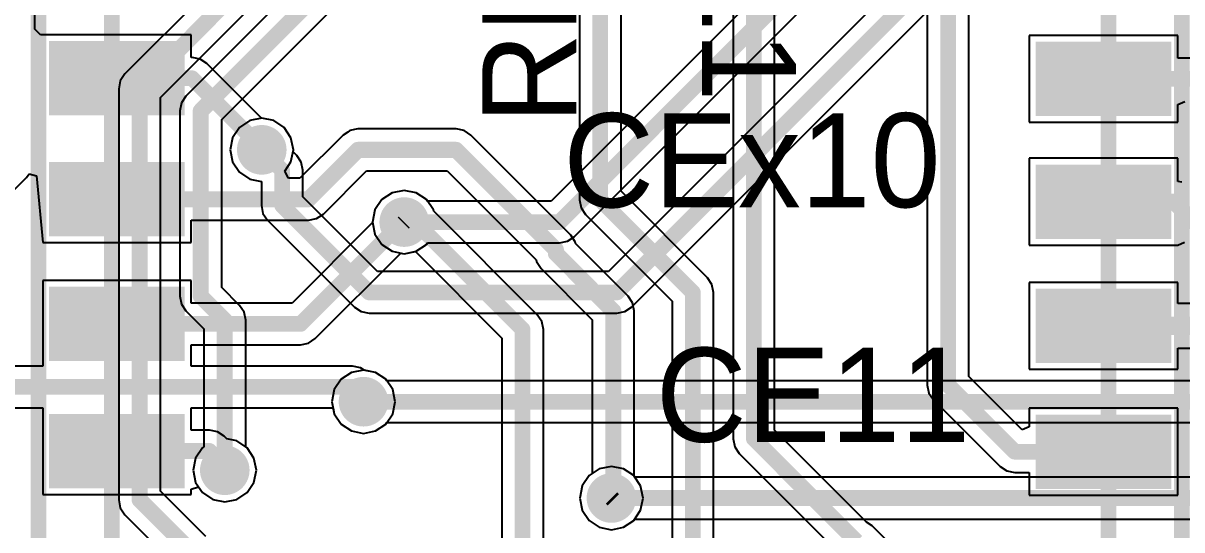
# Model space of a CAD drawing. Extents: x 60 to 151, y 116 to 276.
# Drawn here: x 84.67 to 103.46, y 129.86 to 138.07 of the extents above; entities that cross this region are included whole.
import ezdxf

# ---------------------------------------------------------------- set-up
doc = ezdxf.new("R2010")
doc.units = 0
doc.header["$MEASUREMENT"] = 0
doc.layers.get('0').update_dxf_attribs({"linetype": 'CONTINUOUS'})
for name, color, linetype in [('BOTTOMLAYER', 5, 'CONTINUOUS'), ('BOTTOMSOLDER', 6, 'CONTINUOUS'), ('MECHANICAL13', 56, 'CONTINUOUS'), ('MECHANICAL15', 56, 'CONTINUOUS'), ('MULTILAYER', 9, 'CONTINUOUS'), ('TOPLAYER', 1, 'CONTINUOUS'), ('TOPOVERLAY', 2, 'CONTINUOUS'), ('TOPPASTE', 8, 'CONTINUOUS'), ('TOPSOLDER', 216, 'CONTINUOUS'), ('VIAHOLELAYER', 16, 'CONTINUOUS')]:
    doc.layers.add(name, color=color, linetype=linetype)

# ---------------------------------------------------------------- blocks, each defined once
blk = doc.blocks.new('ESP_12_4')
at = {"layer": 'MECHANICAL13', "const_width": 0.254}
for points in [[(-0.083, 8.371), (-0.083, -15.568)], [(16.084, 8.371), (16.084, -15.568)]]:
    blk.add_lwpolyline(points, dxfattribs=at)
at = {"layer": 'MECHANICAL15', "const_width": 0.254}
for points in [[(-1.27, 8.371), (-1.27, -15.568)], [(17.272, 8.371), (17.272, -15.568)]]:
    blk.add_lwpolyline(points, dxfattribs=at)
at = {"layer": 'TOPLAYER'}
for points in [[(-1, -6.44), (1, -6.44), (-1, -5.44), (1, -5.44)], [(15, -6.45), (17, -6.45), (15, -5.45), (17, -5.45)], [(-1, -8.48), (1, -8.48), (-1, -7.48), (1, -7.48)], [(15, -8.51), (17, -8.51), (15, -7.51), (17, -7.51)], [(-1, -10.49), (1, -10.49), (-1, -9.49), (1, -9.49)], [(15, -10.53), (17, -10.53), (15, -9.53), (17, -9.53)], [(-1, -12.48), (1, -12.48), (-1, -11.48), (1, -11.48)], [(15, -12.49), (17, -12.49), (15, -11.49), (17, -11.49)]]:
    blk.add_solid(points, dxfattribs=at)
at = {"layer": 'TOPPASTE'}
for points in [[(-1, -6.44), (1, -6.44), (-1, -5.44), (1, -5.44)], [(15, -6.45), (17, -6.45), (15, -5.45), (17, -5.45)], [(-1, -8.48), (1, -8.48), (-1, -7.48), (1, -7.48)], [(15, -8.51), (17, -8.51), (15, -7.51), (17, -7.51)], [(-1, -10.49), (1, -10.49), (-1, -9.49), (1, -9.49)], [(15, -10.53), (17, -10.53), (15, -9.53), (17, -9.53)], [(-1, -12.48), (1, -12.48), (-1, -11.48), (1, -11.48)], [(15, -12.49), (17, -12.49), (15, -11.49), (17, -11.49)]]:
    blk.add_solid(points, dxfattribs=at)
at = {"layer": 'TOPSOLDER'}
for points in [[(-1.102, -6.542), (1.102, -6.542), (-1.102, -5.338), (1.102, -5.338)], [(14.898, -6.552), (17.102, -6.552), (14.898, -5.348), (17.102, -5.348)], [(-1.102, -8.582), (1.102, -8.582), (-1.102, -7.378), (1.102, -7.378)], [(14.898, -8.612), (17.102, -8.612), (14.898, -7.408), (17.102, -7.408)], [(-1.102, -10.592), (1.102, -10.592), (-1.102, -9.388), (1.102, -9.388)], [(14.898, -10.632), (17.102, -10.632), (14.898, -9.428), (17.102, -9.428)], [(-1.102, -12.582), (1.102, -12.582), (-1.102, -11.378), (1.102, -11.378)], [(14.898, -12.592), (17.102, -12.592), (14.898, -11.388), (17.102, -11.388)]]:
    blk.add_solid(points, dxfattribs=at)

msp = doc.modelspace()

# ---------------------------------------------------------------- linework, layer by layer
at = {"layer": 'BOTTOMLAYER'}
for p, q in [((93.422, 144.347), (86.322, 137.246)), ((86.902, 136.865), (94.002, 143.966)), ((94.292, 143.867), (87.312, 136.886)), ((87.892, 136.505), (94.872, 143.486)), ((102.105, 141.985), (94.163, 134.043)), ((94.54, 133.468), (102.581, 141.509)), ((97.455, 139.405), (93.233, 135.183)), ((93.61, 134.608), (97.931, 138.929)), ((86.322, 137.246), (86.248, 137.136)), ((86.248, 137.136), (86.222, 137.006)), ((86.222, 137.006), (86.222, 130.346)), ((86.902, 130.487), (86.902, 136.865)), ((87.312, 136.886), (87.238, 136.776)), ((87.238, 136.776), (87.212, 136.646)), ((87.212, 136.646), (87.212, 133.646)), ((87.892, 133.787), (87.892, 136.505)), ((88.346, 136.49), (88.179, 136.379)), ((88.542, 136.529), (88.346, 136.49)), ((88.738, 136.49), (88.542, 136.529)), ((88.905, 136.379), (88.738, 136.49)), ((88.179, 136.379), (88.068, 136.212)), ((89.016, 136.212), (88.905, 136.379)), ((88.068, 136.212), (88.029, 136.016)), ((89.055, 136.016), (89.016, 136.212)), ((88.029, 136.016), (88.068, 135.82)), ((89.049, 135.985), (89.055, 136.016)), ((89.11, 135.924), (89.049, 135.985)), ((89.183, 135.815), (89.11, 135.924)), ((88.068, 135.82), (88.179, 135.653)), ((89.209, 135.686), (89.183, 135.815)), ((89.209, 135.255), (89.209, 135.686)), ((88.179, 135.653), (88.346, 135.542)), ((88.346, 135.542), (88.535, 135.504)), ((88.535, 135.504), (88.535, 135.116)), ((90.656, 135.32), (90.489, 135.209)), ((90.852, 135.359), (90.656, 135.32)), ((91.048, 135.32), (90.852, 135.359)), ((91.215, 135.209), (91.048, 135.32)), ((88.535, 135.116), (88.561, 134.987)), ((90.421, 134.043), (89.209, 135.255)), ((90.489, 135.209), (90.378, 135.042)), ((91.232, 135.183), (91.215, 135.209)), ((93.233, 135.183), (91.232, 135.183)), ((88.561, 134.987), (88.634, 134.878)), ((90.378, 135.042), (90.339, 134.846)), ((88.634, 134.878), (88.634, 134.878)), ((88.634, 134.878), (88.634, 134.878)), ((88.634, 134.878), (90.044, 133.468)), ((90.339, 134.846), (90.378, 134.65)), ((90.378, 134.65), (90.489, 134.483)), ((93.372, 134.509), (93.501, 134.535)), ((93.501, 134.535), (93.61, 134.608)), ((93.61, 134.608), (93.61, 134.608)), ((93.61, 134.608), (93.61, 134.608)), ((90.489, 134.483), (90.656, 134.372)), ((90.656, 134.372), (90.852, 134.333)), ((90.852, 134.333), (91.048, 134.372)), ((91.048, 134.372), (91.215, 134.483)), ((91.215, 134.483), (91.232, 134.509)), ((91.232, 134.509), (93.372, 134.509)), ((94.163, 134.043), (90.421, 134.043)), ((88.182, 133.496), (87.892, 133.787)), ((87.212, 133.646), (87.212, 133.646)), ((87.212, 133.646), (87.212, 133.646)), ((87.212, 133.646), (87.238, 133.516)), ((87.238, 133.516), (87.312, 133.406)), ((87.312, 133.406), (87.602, 133.115)), ((88.256, 133.386), (88.182, 133.496)), ((90.044, 133.468), (90.153, 133.395)), ((94.431, 133.395), (94.54, 133.468)), ((94.54, 133.468), (94.54, 133.468)), ((94.54, 133.468), (94.54, 133.468)), ((88.282, 133.256), (88.256, 133.386)), ((88.282, 131.204), (88.282, 133.256)), ((90.153, 133.395), (90.282, 133.369)), ((90.282, 133.369), (94.302, 133.369)), ((94.302, 133.369), (94.431, 133.395)), ((87.602, 133.115), (87.602, 131.204)), ((89.829, 132.299), (89.718, 132.132)), ((89.996, 132.41), (89.829, 132.299)), ((90.192, 132.449), (89.996, 132.41)), ((90.388, 132.41), (90.192, 132.449)), ((90.555, 132.299), (90.388, 132.41)), ((90.572, 132.273), (90.555, 132.299)), ((89.718, 132.132), (89.679, 131.936)), ((103.902, 132.273), (90.572, 132.273)), ((89.679, 131.936), (89.718, 131.74)), ((89.718, 131.74), (89.829, 131.573)), ((89.829, 131.573), (89.996, 131.462)), ((90.388, 131.462), (90.555, 131.573)), ((90.555, 131.573), (90.572, 131.599)), ((90.572, 131.599), (103.763, 131.599)), ((89.996, 131.462), (90.192, 131.423)), ((90.192, 131.423), (90.388, 131.462)), ((87.579, 131.189), (87.468, 131.022)), ((87.602, 131.204), (87.579, 131.189)), ((88.305, 131.189), (88.282, 131.204)), ((88.416, 131.022), (88.305, 131.189)), ((87.468, 131.022), (87.429, 130.826)), ((88.455, 130.826), (88.416, 131.022)), ((87.429, 130.826), (87.468, 130.63)), ((88.416, 130.63), (88.455, 130.826)), ((94.016, 130.85), (93.849, 130.739)), ((94.212, 130.889), (94.016, 130.85)), ((94.408, 130.85), (94.212, 130.889)), ((94.575, 130.739), (94.408, 130.85)), ((87.468, 130.63), (87.579, 130.463)), ((88.305, 130.463), (88.416, 130.63)), ((93.849, 130.739), (93.738, 130.572)), ((94.59, 130.716), (94.575, 130.739)), ((110.421, 130.716), (94.59, 130.716)), ((87.633, 129.755), (86.902, 130.487)), ((87.579, 130.463), (87.746, 130.352)), ((88.138, 130.352), (88.305, 130.463)), ((93.738, 130.572), (93.699, 130.376)), ((86.222, 130.346), (86.222, 130.346)), ((86.222, 130.346), (86.222, 130.346)), ((86.222, 130.346), (86.248, 130.216)), ((86.248, 130.216), (86.322, 130.106)), ((87.746, 130.352), (87.942, 130.313)), ((87.942, 130.313), (88.138, 130.352)), ((93.699, 130.376), (93.738, 130.18)), ((86.322, 130.106), (87.372, 129.056)), ((93.738, 130.18), (93.849, 130.013)), ((94.575, 130.013), (94.59, 130.036)), ((94.59, 130.036), (110.562, 130.036)), ((93.849, 130.013), (94.016, 129.902)), ((94.016, 129.902), (94.212, 129.863)), ((94.212, 129.863), (94.408, 129.902)), ((94.408, 129.902), (94.575, 130.013))]:
    msp.add_line(p, q, dxfattribs=at)
for points, const_width in [([(86.562, 137.006), (93.762, 144.206)], 0.26), ([(87.552, 136.646), (94.632, 143.726)], 0.26), ([(94.302, 133.706), (102.612, 142.016)], 0.254), ([(93.372, 134.846), (97.962, 139.436)], 0.254), ([(86.562, 130.346), (86.562, 137.006)], 0.26), ([(87.552, 133.646), (87.552, 136.646)], 0.26), ([(88.542, 136.016), (88.872, 135.686)], 0.254), ([(88.872, 135.116), (88.872, 135.686)], 0.254), ([(88.872, 135.116), (90.282, 133.706)], 0.254), ([(90.852, 134.846), (93.372, 134.846)], 0.254), ([(90.282, 133.706), (94.302, 133.706)], 0.254), ([(87.552, 133.646), (87.942, 133.256)], 0.26), ([(87.942, 130.826), (87.942, 133.256)], 0.26), ([(90.192, 131.936), (103.902, 131.936)], 0.254), ([(86.562, 130.346), (87.612, 129.296)], 0.26), ([(94.212, 130.376), (110.562, 130.376)], 0.26)]:
    msp.add_lwpolyline(points, dxfattribs=dict(at, const_width=const_width))
for points, const_width in [([(86.497, 137.006, 1), (86.627, 137.006, 1)], 0.13), ([(86.497, 137.006, 1), (86.627, 137.006, 1)], 0.13), ([(87.487, 136.646, 1), (87.617, 136.646, 1)], 0.13), ([(87.487, 136.646, 1), (87.617, 136.646, 1)], 0.13), ([(88.392, 136.016, 1), (88.692, 136.016, 1)], 0.3), ([(88.478, 136.016, 1), (88.605, 136.016, 1)], 0.127), ([(88.808, 135.686, 1), (88.935, 135.686, 1)], 0.127), ([(88.808, 135.686, 1), (88.935, 135.686, 1)], 0.127), ([(88.808, 135.116, 1), (88.935, 135.116, 1)], 0.127), ([(88.808, 135.116, 1), (88.935, 135.116, 1)], 0.127), ([(90.702, 134.846, 1), (91.002, 134.846, 1)], 0.3), ([(90.789, 134.846, 1), (90.916, 134.846, 1)], 0.127), ([(93.309, 134.846, 1), (93.436, 134.846, 1)], 0.127), ([(93.309, 134.846, 1), (93.436, 134.846, 1)], 0.127), ([(90.219, 133.706, 1), (90.346, 133.706, 1)], 0.127), ([(90.219, 133.706, 1), (90.346, 133.706, 1)], 0.127), ([(94.239, 133.706, 1), (94.366, 133.706, 1)], 0.127), ([(94.239, 133.706, 1), (94.366, 133.706, 1)], 0.127), ([(87.487, 133.646, 1), (87.617, 133.646, 1)], 0.13), ([(87.487, 133.646, 1), (87.617, 133.646, 1)], 0.13), ([(87.877, 133.256, 1), (88.007, 133.256, 1)], 0.13), ([(87.877, 133.256, 1), (88.007, 133.256, 1)], 0.13), ([(90.042, 131.936, 1), (90.342, 131.936, 1)], 0.3), ([(90.128, 131.936, 1), (90.255, 131.936, 1)], 0.127), ([(87.792, 130.826, 1), (88.092, 130.826, 1)], 0.3), ([(87.877, 130.826, 1), (88.007, 130.826, 1)], 0.13), ([(94.062, 130.376, 1), (94.362, 130.376, 1)], 0.3), ([(86.497, 130.346, 1), (86.627, 130.346, 1)], 0.13), ([(86.497, 130.346, 1), (86.627, 130.346, 1)], 0.13), ([(94.147, 130.376, 1), (94.277, 130.376, 1)], 0.13)]:
    msp.add_lwpolyline(points, format="xyb", close=True, dxfattribs=dict(at, const_width=const_width))
at = {"layer": 'BOTTOMSOLDER', "const_width": 0.402}
for points in [[(88.341, 136.016, 1), (88.743, 136.016, 1)], [(90.651, 134.846, 1), (91.053, 134.846, 1)], [(89.991, 131.936, 1), (90.393, 131.936, 1)], [(87.741, 130.826, 1), (88.143, 130.826, 1)], [(94.011, 130.376, 1), (94.413, 130.376, 1)]]:
    msp.add_lwpolyline(points, format="xyb", close=True, dxfattribs=at)
at = {"layer": 'MULTILAYER', "const_width": 0.3}
for points in [[(88.392, 136.016, 1), (88.692, 136.016, 1)], [(90.702, 134.846, 1), (91.002, 134.846, 1)], [(90.042, 131.936, 1), (90.342, 131.936, 1)], [(87.792, 130.826, 1), (88.092, 130.826, 1)], [(94.062, 130.376, 1), (94.362, 130.376, 1)]]:
    msp.add_lwpolyline(points, format="xyb", close=True, dxfattribs=at)
at = {"layer": 'TOPLAYER'}
for p, q in [((93.695, 143.302), (93.695, 135.206)), ((94.369, 135.345), (94.369, 143.302)), ((96.185, 143.205), (96.185, 131.336)), ((96.859, 131.475), (96.859, 143.205)), ((99.335, 140.796), (99.335, 132.206)), ((100.009, 132.345), (100.009, 140.796)), ((84.864, 137.969), (84.864, 138.225)), ((84.954, 137.879), (84.864, 137.969)), ((84.989, 137.879), (84.954, 137.879)), ((87.395, 137.879), (84.989, 137.879)), ((84.989, 137.879), (84.989, 137.879)), ((87.395, 137.513), (87.395, 137.879)), ((103.395, 137.869), (100.989, 137.869)), ((100.989, 137.869), (100.989, 136.463)), ((103.395, 137.503), (103.395, 137.869)), ((87.412, 137.513), (87.395, 137.513)), ((87.541, 137.487), (87.412, 137.513)), ((87.65, 137.414), (87.541, 137.487)), ((88.536, 136.528), (87.65, 137.414)), ((103.622, 137.503), (103.395, 137.503)), ((103.395, 136.751), (103.513, 136.799)), ((103.395, 136.463), (103.395, 136.751)), ((88.542, 136.529), (88.536, 136.528)), ((88.738, 136.49), (88.542, 136.529)), ((88.905, 136.379), (88.738, 136.49)), ((100.989, 136.463), (103.395, 136.463)), ((89.016, 136.212), (88.905, 136.379)), ((89.862, 136.256), (89.161, 135.556)), ((89.935, 136.305), (89.862, 136.256)), ((89.972, 136.33), (89.935, 136.305)), ((90.102, 136.356), (89.972, 136.33)), ((91.692, 136.356), (90.102, 136.356)), ((91.822, 136.33), (91.692, 136.356)), ((91.932, 136.256), (91.822, 136.33)), ((93.552, 134.636), (91.932, 136.256)), ((89.055, 136.016), (89.016, 136.212)), ((89.016, 135.82), (89.055, 136.016)), ((103.395, 135.879), (100.989, 135.879)), ((100.989, 135.879), (100.989, 134.473)), ((103.395, 135.503), (103.395, 135.879)), ((88.914, 135.668), (89.016, 135.82)), ((88.974, 135.556), (88.914, 135.668)), ((89.542, 134.976), (90.243, 135.676)), ((90.243, 135.676), (91.551, 135.676)), ((91.551, 135.676), (92.992, 134.235)), ((83.272, 134.113), (84.729, 135.569)), ((84.729, 135.569), (84.768, 135.628)), ((84.729, 135.569), (84.729, 135.569)), ((84.768, 135.628), (84.891, 135.597)), ((84.891, 135.597), (84.989, 134.513)), ((89.161, 135.556), (88.974, 135.556)), ((103.462, 135.49), (103.395, 135.503)), ((90.656, 135.32), (90.489, 135.209)), ((90.852, 135.359), (90.656, 135.32)), ((91.048, 135.32), (90.852, 135.359)), ((91.215, 135.209), (91.048, 135.32)), ((95.77, 133.944), (94.369, 135.345)), ((90.489, 135.209), (90.378, 135.042)), ((91.326, 135.042), (91.215, 135.209)), ((93.695, 135.206), (93.721, 135.077)), ((89.432, 134.902), (89.542, 134.976)), ((90.378, 135.042), (90.339, 134.846)), ((91.33, 135.025), (91.326, 135.042)), ((93.01, 133.344), (91.33, 135.025)), ((93.721, 135.077), (93.794, 134.968)), ((93.794, 134.968), (93.794, 134.968)), ((93.794, 134.968), (93.794, 134.968)), ((93.794, 134.968), (95.195, 133.567)), ((87.395, 134.513), (87.395, 134.876)), ((87.395, 134.876), (89.302, 134.876)), ((90.34, 134.84), (89.033, 133.533)), ((89.302, 134.876), (89.432, 134.902)), ((90.339, 134.846), (90.34, 134.84)), ((93.626, 134.526), (93.552, 134.636)), ((84.989, 134.513), (84.989, 134.513)), ((84.989, 134.513), (87.395, 134.513)), ((89.41, 132.958), (90.796, 134.344)), ((90.796, 134.344), (90.852, 134.333)), ((90.852, 134.333), (91.033, 134.369)), ((91.033, 134.369), (92.435, 132.967)), ((93.632, 134.497), (93.626, 134.526)), ((94.482, 133.646), (93.632, 134.497)), ((100.989, 134.473), (103.395, 134.473)), ((103.395, 134.473), (103.508, 134.52)), ((103.395, 134.473), (103.395, 134.473)), ((103.395, 134.473), (103.395, 134.473)), ((92.992, 134.235), (92.998, 134.206)), ((92.998, 134.206), (93.072, 134.096)), ((93.072, 134.096), (93.902, 133.265)), ((87.395, 133.899), (84.989, 133.899)), ((84.989, 133.899), (84.989, 132.513)), ((87.395, 133.533), (87.395, 133.899)), ((95.843, 133.835), (95.77, 133.944)), ((95.869, 133.706), (95.843, 133.835)), ((103.395, 133.869), (100.989, 133.869)), ((100.989, 133.869), (100.989, 132.463)), ((103.395, 133.526), (103.395, 133.869)), ((94.556, 133.536), (94.482, 133.646)), ((95.869, 128.565), (95.869, 133.706)), ((89.033, 133.533), (87.395, 133.533)), ((94.582, 133.406), (94.556, 133.536)), ((94.582, 130.728), (94.582, 133.406)), ((95.195, 133.567), (95.195, 128.426)), ((103.993, 133.526), (103.395, 133.526)), ((93.083, 133.235), (93.01, 133.344)), ((93.109, 133.106), (93.083, 133.235)), ((93.902, 133.265), (93.902, 130.774)), ((93.109, 127.096), (93.109, 133.106)), ((87.395, 132.513), (87.395, 132.859)), ((87.395, 132.859), (89.172, 132.859)), ((89.172, 132.859), (89.301, 132.885)), ((89.301, 132.885), (89.41, 132.958)), ((92.435, 132.967), (92.435, 127.096)), ((103.395, 132.463), (103.395, 132.806)), ((103.395, 132.806), (104.142, 132.806)), ((84.989, 132.513), (81.818, 132.513)), ((90.012, 132.513), (87.395, 132.513)), ((90.141, 132.487), (90.012, 132.513)), ((90.2, 132.447), (90.141, 132.487)), ((90.388, 132.41), (90.2, 132.447)), ((90.555, 132.299), (90.388, 132.41)), ((90.666, 132.132), (90.555, 132.299)), ((100.871, 131.483), (100.009, 132.345)), ((100.989, 132.463), (103.395, 132.463)), ((90.705, 131.936), (90.666, 132.132)), ((99.335, 132.206), (99.361, 132.077)), ((90.666, 131.74), (90.705, 131.936)), ((99.361, 132.077), (99.434, 131.968)), ((99.434, 131.968), (99.434, 131.968)), ((99.434, 131.968), (99.434, 131.968)), ((99.434, 131.968), (100.514, 130.888)), ((77.191, 131.839), (84.989, 131.839)), ((84.989, 131.839), (84.989, 131.839)), ((84.989, 131.839), (84.989, 131.839)), ((84.989, 131.839), (84.989, 131.749)), ((84.989, 131.749), (84.989, 131.749)), ((84.989, 131.749), (84.989, 131.749)), ((84.989, 131.749), (84.989, 130.433)), ((87.395, 131.749), (87.395, 131.839)), ((87.395, 131.839), (87.395, 131.839)), ((87.395, 131.839), (87.395, 131.839)), ((87.395, 131.839), (89.698, 131.839)), ((87.395, 131.476), (87.395, 131.749)), ((87.395, 131.749), (87.395, 131.749)), ((87.395, 131.749), (87.395, 131.749)), ((87.395, 131.749), (87.395, 131.749)), ((89.698, 131.839), (89.718, 131.74)), ((89.718, 131.74), (89.829, 131.573)), ((90.555, 131.573), (90.666, 131.74)), ((103.395, 131.829), (100.989, 131.829)), ((100.989, 131.829), (100.989, 131.531)), ((103.395, 130.423), (103.395, 131.829)), ((89.829, 131.573), (89.996, 131.462)), ((90.388, 131.462), (90.555, 131.573)), ((100.989, 131.531), (100.871, 131.483)), ((87.692, 131.476), (87.395, 131.476)), ((87.822, 131.45), (87.692, 131.476)), ((87.932, 131.376), (87.822, 131.45)), ((87.976, 131.332), (87.932, 131.376)), ((89.996, 131.462), (90.192, 131.423)), ((90.192, 131.423), (90.388, 131.462)), ((98.35, 129.984), (96.859, 131.475)), ((88.138, 131.3), (87.976, 131.332)), ((88.305, 131.189), (88.138, 131.3)), ((88.416, 131.022), (88.305, 131.189)), ((96.185, 131.336), (96.211, 131.207)), ((96.211, 131.207), (96.284, 131.098)), ((88.455, 130.826), (88.416, 131.022)), ((96.284, 131.098), (96.284, 131.098)), ((96.284, 131.098), (96.284, 131.098)), ((96.284, 131.098), (97.949, 129.433)), ((88.416, 130.63), (88.455, 130.826)), ((93.902, 130.774), (93.849, 130.739)), ((100.514, 130.888), (100.514, 130.888)), ((100.514, 130.888), (100.514, 130.888)), ((100.514, 130.888), (100.514, 130.888)), ((100.514, 130.888), (100.514, 130.888)), ((100.514, 130.888), (100.514, 130.888)), ((100.514, 130.888), (100.514, 130.888)), ((100.514, 130.888), (100.514, 130.888)), ((100.514, 130.888), (100.514, 130.888)), ((100.514, 130.888), (100.514, 130.888)), ((100.514, 130.888), (100.514, 130.888)), ((100.514, 130.888), (100.514, 130.888)), ((100.514, 130.888), (100.623, 130.815)), ((100.623, 130.815), (100.752, 130.789)), ((100.752, 130.789), (100.989, 130.789)), ((100.989, 130.789), (100.989, 130.423)), ((88.305, 130.463), (88.416, 130.63)), ((93.849, 130.739), (93.738, 130.572)), ((94.686, 130.572), (94.582, 130.728)), ((84.989, 130.433), (87.395, 130.433)), ((87.395, 130.52), (87.517, 130.557)), ((87.395, 130.433), (87.395, 130.52)), ((87.517, 130.557), (87.579, 130.463)), ((87.579, 130.463), (87.746, 130.352)), ((88.138, 130.352), (88.305, 130.463)), ((93.738, 130.572), (93.699, 130.376)), ((94.725, 130.376), (94.686, 130.572)), ((100.989, 130.423), (103.395, 130.423)), ((87.746, 130.352), (87.942, 130.313)), ((87.942, 130.313), (88.138, 130.352)), ((93.699, 130.376), (93.738, 130.18)), ((94.686, 130.18), (94.725, 130.376)), ((93.738, 130.18), (93.849, 130.013)), ((94.575, 130.013), (94.686, 130.18)), ((93.849, 130.013), (94.016, 129.902)), ((94.016, 129.902), (94.212, 129.863)), ((94.212, 129.863), (94.408, 129.902)), ((94.408, 129.902), (94.575, 130.013)), ((98.44, 129.924), (98.35, 129.984)), ((98.871, 129.493), (98.44, 129.924))]:
    msp.add_line(p, q, dxfattribs=at)
for points, const_width in [([(94.032, 135.206), (94.032, 143.886)], 0.254), ([(96.522, 131.336), (96.522, 143.966)], 0.254), ([(99.672, 132.206), (99.672, 141.176)], 0.254), ([(86.192, 137.176), (87.412, 137.176)], 0.254), ([(87.412, 137.176), (88.572, 136.016)], 0.254), ([(102.192, 137.166), (103.622, 137.166)], 0.254), ([(89.302, 135.216), (90.102, 136.016)], 0.26), ([(90.102, 136.016), (91.692, 136.016)], 0.26), ([(91.692, 136.016), (93.312, 134.396)], 0.26), ([(86.192, 135.216), (89.302, 135.216)], 0.26), ([(94.032, 135.206), (95.532, 133.706)], 0.254), ([(102.192, 135.176), (103.332, 135.176)], 0.26), ([(103.332, 135.176), (104.682, 133.826)], 0.26), ([(89.172, 133.196), (90.822, 134.846)], 0.254), ([(90.837, 134.831), (90.852, 134.846)], 0.254), ([(90.852, 134.876), (91.002, 134.876)], 0.254), ([(91.002, 134.876), (92.772, 133.106)], 0.254), ([(93.312, 134.336), (93.312, 134.396)], 0.26), ([(93.312, 134.336), (94.242, 133.406)], 0.26), ([(95.532, 128.426), (95.532, 133.706)], 0.254), ([(94.242, 130.346), (94.242, 133.406)], 0.26), ([(86.192, 133.196), (89.172, 133.196)], 0.254), ([(92.772, 126.716), (92.772, 133.106)], 0.254), ([(102.192, 133.166), (104.142, 133.166)], 0.3), ([(77.052, 132.176), (90.012, 132.176)], 0.254), ([(90.012, 132.176), (90.252, 131.936)], 0.254), ([(99.672, 132.206), (100.752, 131.126)], 0.254), ([(96.522, 131.336), (98.187, 129.671)], 0.254), ([(86.192, 131.136), (87.692, 131.136)], 0.26), ([(87.692, 131.136), (87.972, 130.856)], 0.26), ([(100.752, 131.126), (102.192, 131.126)], 0.254), ([(94.212, 130.376), (94.242, 130.346)], 0.26)]:
    msp.add_lwpolyline(points, dxfattribs=dict(at, const_width=const_width))
for points, const_width in [([(86.128, 137.176, 1), (86.255, 137.176, 1)], 0.127), ([(87.348, 137.176, 1), (87.475, 137.176, 1)], 0.127), ([(87.348, 137.176, 1), (87.475, 137.176, 1)], 0.127), ([(102.128, 137.166, 1), (102.255, 137.166, 1)], 0.127), ([(88.392, 136.016, 1), (88.692, 136.016, 1)], 0.3), ([(88.508, 136.016, 1), (88.635, 136.016, 1)], 0.127), ([(90.037, 136.016, 1), (90.167, 136.016, 1)], 0.13), ([(90.037, 136.016, 1), (90.167, 136.016, 1)], 0.13), ([(91.627, 136.016, 1), (91.757, 136.016, 1)], 0.13), ([(91.627, 136.016, 1), (91.757, 136.016, 1)], 0.13), ([(86.127, 135.216, 1), (86.257, 135.216, 1)], 0.13), ([(89.237, 135.216, 1), (89.367, 135.216, 1)], 0.13), ([(89.237, 135.216, 1), (89.367, 135.216, 1)], 0.13), ([(93.969, 135.206, 1), (94.096, 135.206, 1)], 0.127), ([(93.969, 135.206, 1), (94.096, 135.206, 1)], 0.127), ([(102.127, 135.176, 1), (102.257, 135.176, 1)], 0.13), ([(103.267, 135.176, 1), (103.397, 135.176, 1)], 0.13), ([(103.267, 135.176, 1), (103.397, 135.176, 1)], 0.13), ([(90.702, 134.846, 1), (91.002, 134.846, 1)], 0.3), ([(90.759, 134.846, 1), (90.886, 134.846, 1)], 0.127), ([(90.773, 134.831, 1), (90.9, 134.831, 1)], 0.127), ([(90.789, 134.876, 1), (90.916, 134.876, 1)], 0.127), ([(90.789, 134.846, 1), (90.916, 134.846, 1)], 0.127), ([(90.938, 134.876, 1), (91.065, 134.876, 1)], 0.127), ([(90.938, 134.876, 1), (91.065, 134.876, 1)], 0.127), ([(93.247, 134.396, 1), (93.377, 134.396, 1)], 0.13), ([(93.247, 134.396, 1), (93.377, 134.396, 1)], 0.13), ([(93.247, 134.336, 1), (93.377, 134.336, 1)], 0.13), ([(93.247, 134.336, 1), (93.377, 134.336, 1)], 0.13), ([(95.469, 133.706, 1), (95.596, 133.706, 1)], 0.127), ([(95.469, 133.706, 1), (95.596, 133.706, 1)], 0.127), ([(94.177, 133.406, 1), (94.307, 133.406, 1)], 0.13), ([(94.177, 133.406, 1), (94.307, 133.406, 1)], 0.13), ([(86.128, 133.196, 1), (86.255, 133.196, 1)], 0.127), ([(89.108, 133.196, 1), (89.235, 133.196, 1)], 0.127), ([(89.108, 133.196, 1), (89.235, 133.196, 1)], 0.127), ([(92.708, 133.106, 1), (92.835, 133.106, 1)], 0.127), ([(92.708, 133.106, 1), (92.835, 133.106, 1)], 0.127), ([(102.117, 133.166, 1), (102.267, 133.166, 1)], 0.15), ([(89.948, 132.176, 1), (90.075, 132.176, 1)], 0.127), ([(89.948, 132.176, 1), (90.075, 132.176, 1)], 0.127), ([(99.609, 132.206, 1), (99.736, 132.206, 1)], 0.127), ([(99.609, 132.206, 1), (99.736, 132.206, 1)], 0.127), ([(90.042, 131.936, 1), (90.342, 131.936, 1)], 0.3), ([(90.188, 131.936, 1), (90.315, 131.936, 1)], 0.127), ([(96.458, 131.336, 1), (96.585, 131.336, 1)], 0.127), ([(96.458, 131.336, 1), (96.585, 131.336, 1)], 0.127), ([(86.127, 131.136, 1), (86.257, 131.136, 1)], 0.13), ([(87.627, 131.136, 1), (87.757, 131.136, 1)], 0.13), ([(87.627, 131.136, 1), (87.757, 131.136, 1)], 0.13), ([(100.689, 131.126, 1), (100.816, 131.126, 1)], 0.127), ([(100.689, 131.126, 1), (100.816, 131.126, 1)], 0.127), ([(102.128, 131.126, 1), (102.255, 131.126, 1)], 0.127), ([(87.792, 130.826, 1), (88.092, 130.826, 1)], 0.3), ([(87.907, 130.856, 1), (88.037, 130.856, 1)], 0.13), ([(94.062, 130.376, 1), (94.362, 130.376, 1)], 0.3), ([(94.147, 130.376, 1), (94.277, 130.376, 1)], 0.13), ([(94.177, 130.346, 1), (94.307, 130.346, 1)], 0.13), ([(94.177, 130.346, 1), (94.307, 130.346, 1)], 0.13)]:
    msp.add_lwpolyline(points, format="xyb", close=True, dxfattribs=dict(at, const_width=const_width))
at = {"layer": 'TOPSOLDER', "const_width": 0.402}
for points in [[(88.341, 136.016, 1), (88.743, 136.016, 1)], [(90.651, 134.846, 1), (91.053, 134.846, 1)], [(89.991, 131.936, 1), (90.393, 131.936, 1)], [(87.741, 130.826, 1), (88.143, 130.826, 1)], [(94.011, 130.376, 1), (94.413, 130.376, 1)]]:
    msp.add_lwpolyline(points, format="xyb", close=True, dxfattribs=at)
at = {"layer": 'VIAHOLELAYER', "const_width": 0.15}
for points in [[(88.467, 136.016, 1), (88.617, 136.016, 1)], [(90.777, 134.846, 1), (90.927, 134.846, 1)], [(90.117, 131.936, 1), (90.267, 131.936, 1)], [(87.867, 130.826, 1), (88.017, 130.826, 1)], [(94.137, 130.376, 1), (94.287, 130.376, 1)]]:
    msp.add_lwpolyline(points, format="xyb", close=True, dxfattribs=at)

# ---------------------------------------------------------------- block references
at = {"rotation": 180}
msp.add_blockref('ESP_12_4', (102.192, 125.186), dxfattribs=at)

# ---------------------------------------------------------------- texts
at = {"layer": 'TOPOVERLAY'}
for s, rotation, p in [('RE11', 270, (95.682, 141.896)), ('RE12', 90, (93.642, 136.436)), ('CEx10', 360, (93.432, 135.086)), ('CE11', 360, (94.932, 131.286))]:
    msp.add_text(s, height=1.524, rotation=rotation, dxfattribs=at).set_placement(p)

doc.saveas('drawing.dxf')
